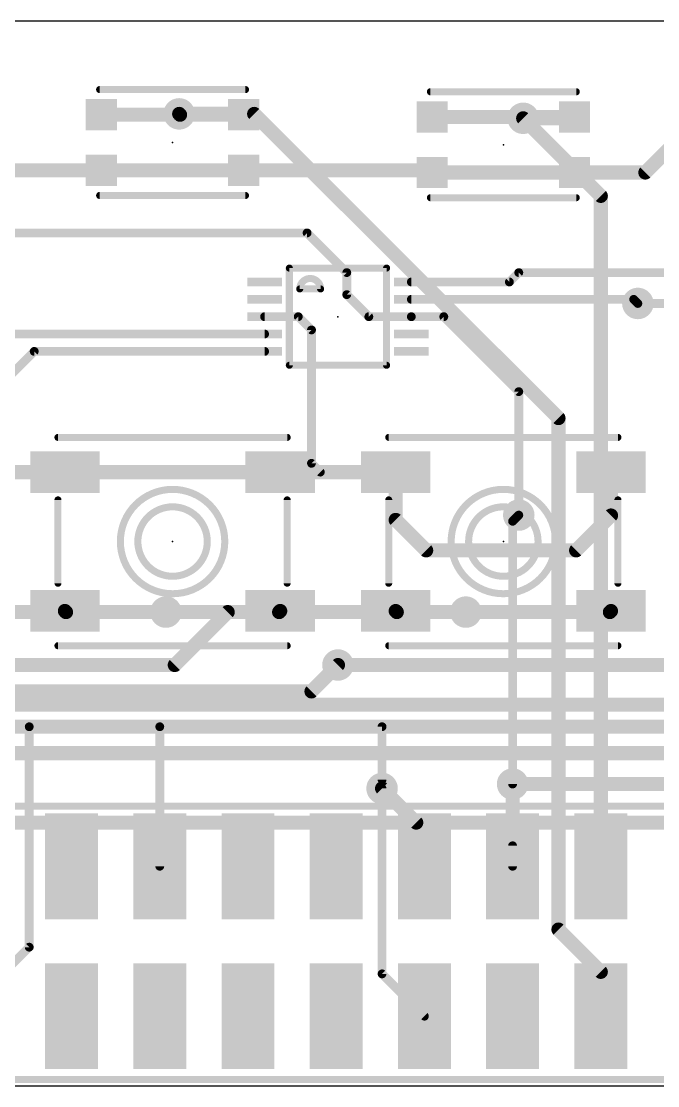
# Model space of a CAD drawing. Extents: x 0 to 65, y -0.7 to 30.
# Drawn here: x 22.12 to 40.45, y -0.69 to 29.97 of the extents above; entities that cross this region are included whole.
import ezdxf

# ---------------------------------------------------------------- set-up
doc = ezdxf.new("R2010")
doc.units = 0
for name, color, linetype in [('1', 12, 'CONTINUOUS'), ('16', 132, 'CONTINUOUS'), ('18', 110, 'CONTINUOUS'), ('20', 4, 'CONTINUOUS'), ('21', 40, 'CONTINUOUS'), ('22', 253, 'CONTINUOUS'), ('23', 53, 'CONTINUOUS')]:
    doc.layers.add(name, color=color, linetype=linetype)

# ---------------------------------------------------------------- blocks, each defined once
blk = doc.blocks.new('RECT')
blk.add_solid([(-0.5, -0.5), (0.5, -0.5), (-0.5, 0.5), (0.5, 0.5)])
blk = doc.blocks.new('ROUNDV')
at = {"const_width": 0.5}
blk.add_lwpolyline([(0, -0.25, 1), (0, 0.25, 1), (0, -0.25)], format="xyb", dxfattribs=at)

msp = doc.modelspace()

# ---------------------------------------------------------------- linework, layer by layer
at = {"layer": '1'}
for points, const_width in [([(40.094, 25.616), (42.418, 27.94)], 0.4064), ([(28.5295, 27.2795), (24.4295, 27.2795)], 0.4064), ([(26.6955, 27.2795), (26.67, 27.305)], 0.4064), ([(28.5295, 27.2795), (26.6955, 27.2795)], 0.4064), ([(38.0545, 27.216), (33.9545, 27.216)], 0.4064), ([(37.6355, 27.178), (36.576, 27.178)], 0.4064), ([(38.0545, 27.216), (37.6355, 27.178)], 0.4064), ([(24.4295, 25.6795), (21.8185, 25.6795)], 0.4064), ([(24.4295, 25.6795), (28.5295, 25.6795)], 0.4064), ([(28.5295, 25.6795), (33.8275, 25.6795)], 0.4064), ([(33.8275, 25.6795), (33.9545, 25.616)], 0.4064), ([(33.9545, 25.616), (38.0545, 25.616)], 0.4064), ([(38.0545, 25.616), (40.094, 25.616)], 0.4064), ([(21.59, 23.876), (30.353, 23.876)], 0.254), ([(30.353, 23.876), (31.496, 22.733)], 0.254), ([(31.496, 22.733), (31.496, 22.098)], 0.254), ([(36.179, 22.463), (36.449, 22.733)], 0.254), ([(36.449, 22.733), (40.767, 22.733)], 0.254), ([(33.3551, 22.463), (36.179, 22.463)], 0.254), ([(31.496, 22.098), (32.131, 21.463)], 0.254), ([(39.759, 21.963), (33.3551, 21.963)], 0.254), ([(39.878, 21.844), (39.759, 21.963)], 0.254), ([(29.1289, 21.463), (30.099, 21.463)], 0.254), ([(30.099, 21.463), (30.48, 21.082)], 0.254), ([(32.131, 21.463), (33.3551, 21.463)], 0.254), ([(33.3551, 21.463), (34.29, 21.463)], 0.254), ([(34.29, 21.463), (36.449, 19.304)], 0.254), ([(30.48, 21.082), (30.48, 17.24)], 0.254), ([(21.836, 20.963), (29.1289, 20.963)], 0.254), ([(17.018, 14.986), (22.495, 20.463)], 0.254), ([(22.495, 20.463), (29.1289, 20.463)], 0.254), ([(36.449, 19.304), (36.449, 15.748)], 0.254), ([(23.3795, 16.986), (21.558, 16.986)], 0.4064), ([(29.5795, 16.986), (23.3795, 16.986)], 0.4064), ([(30.734, 16.986), (29.5795, 16.986)], 0.4064), ([(30.48, 17.24), (30.734, 16.986)], 0.254), ([(32.9045, 16.986), (30.734, 16.986)], 0.4064), ([(32.9045, 16.986), (32.9045, 15.6095)], 0.4064), ([(39.1045, 15.7365), (39.1045, 16.986)], 0.4064), ([(32.9045, 15.6095), (33.782, 14.732)], 0.4064), ([(38.1, 14.732), (39.1045, 15.7365)], 0.4064), ([(33.782, 14.732), (38.1, 14.732)], 0.4064), ([(23.3795, 12.986), (23.019, 12.986)], 0.4064), ([(23.3795, 12.986), (23.4115, 12.954)], 0.4064), ([(29.5795, 12.986), (29.5475, 12.954)], 0.4064), ([(32.9045, 12.986), (32.9365, 12.954)], 0.4064), ([(39.1045, 12.986), (39.0725, 12.954)], 0.4064), ([(23.4115, 12.954), (26.289, 12.954)], 0.4064), ([(29.5475, 12.954), (26.289, 12.954)], 0.4064), ([(32.9365, 12.954), (34.925, 12.954)], 0.4064), ([(39.0725, 12.954), (34.925, 12.954)], 0.4064), ([(40.894, 11.43), (31.242, 11.43)], 0.4064), ([(43.053, 10.287), (17.653, 10.287)], 0.4064), ([(45.593, 9.652), (18.288, 9.652)], 0.4064), ([(19.05, 8.89), (47.244, 8.89)], 0.4064), ([(33.496, 6.89), (32.512, 7.874)], 0.4064), ([(49.784, 8.001), (36.2709, 8.001)], 0.4064), ([(33.496, 6.89), (4.794, 6.89)], 0.4064), ([(50.24, 6.89), (33.496, 6.89)], 0.4064)]:
    msp.add_lwpolyline(points, dxfattribs=dict(at, const_width=const_width))
for points, const_width in [([(24.4295, 27.3811, 1), (24.4295, 27.1779)], 0.2032), ([(26.7418, 27.3768, 1), (26.5982, 27.2332)], 0.2032), ([(26.6955, 27.3811, 1), (26.6955, 27.1779)], 0.2032), ([(26.6237, 27.2077, 1), (26.7673, 27.3513)], 0.2032), ([(28.5295, 27.1779, 1), (28.5295, 27.3811)], 0.2032), ([(28.5295, 27.1779, 1), (28.5295, 27.3811)], 0.2032), ([(33.9545, 27.3176, 1), (33.9545, 27.1144)], 0.2032), ([(36.576, 27.2796, 1), (36.576, 27.0764)], 0.2032), ([(37.6263, 27.2792, 1), (37.6447, 27.0768)], 0.2032), ([(37.6355, 27.0764, 1), (37.6355, 27.2796)], 0.2032), ([(38.0637, 27.1148, 1), (38.0453, 27.3172)], 0.2032), ([(38.0545, 27.1144, 1), (38.0545, 27.3176)], 0.2032), ([(24.4295, 25.7811, 1), (24.4295, 25.5779)], 0.2032), ([(24.4295, 25.5779, 1), (24.4295, 25.7811)], 0.2032), ([(28.5295, 25.7811, 1), (28.5295, 25.5779)], 0.2032), ([(28.5295, 25.5779, 1), (28.5295, 25.7811)], 0.2032), ([(33.8729, 25.7704, 1), (33.7821, 25.5886)], 0.2032), ([(33.8275, 25.5779, 1), (33.8275, 25.7811)], 0.2032), ([(33.9545, 25.7176, 1), (33.9545, 25.5144)], 0.2032), ([(33.9091, 25.5251, 1), (33.9999, 25.7069)], 0.2032), ([(38.0545, 25.7176, 1), (38.0545, 25.5144)], 0.2032), ([(38.0545, 25.5144, 1), (38.0545, 25.7176)], 0.2032), ([(40.0222, 25.6878, 1), (40.1658, 25.5442)], 0.2032), ([(40.094, 25.5144, 1), (40.094, 25.7176)], 0.2032), ([(30.3979, 23.9209, 1), (30.3081, 23.8311)], 0.127), ([(30.353, 23.8125, 1), (30.353, 23.9395)], 0.127), ([(31.5595, 22.733, 1), (31.4325, 22.733)], 0.127), ([(31.4511, 22.6881, 1), (31.5409, 22.7779)], 0.127), ([(36.449, 22.7965, 1), (36.449, 22.6695)], 0.127), ([(36.4939, 22.6881, 1), (36.4041, 22.7779)], 0.127), ([(33.3551, 22.5265, 1), (33.3551, 22.3995)], 0.127), ([(36.1341, 22.5079, 1), (36.2239, 22.4181)], 0.127), ([(36.179, 22.3995, 1), (36.179, 22.5265)], 0.127), ([(31.5409, 22.1429, 1), (31.4511, 22.0531)], 0.127), ([(31.4325, 22.098, 1), (31.5595, 22.098)], 0.127), ([(33.3551, 22.0265, 1), (33.3551, 21.8995)], 0.127), ([(39.8039, 22.0079, 1), (39.7141, 21.9181)], 0.127), ([(39.759, 21.8995, 1), (39.759, 22.0265)], 0.127), ([(39.8331, 21.7991, 1), (39.9229, 21.8889)], 0.127), ([(29.1289, 21.5265, 1), (29.1289, 21.3995)], 0.127), ([(30.1439, 21.5079, 1), (30.0541, 21.4181)], 0.127), ([(30.099, 21.3995, 1), (30.099, 21.5265)], 0.127), ([(32.131, 21.5265, 1), (32.131, 21.3995)], 0.127), ([(32.0861, 21.4181, 1), (32.1759, 21.5079)], 0.127), ([(33.3551, 21.5265, 1), (33.3551, 21.3995)], 0.127), ([(33.3551, 21.3995, 1), (33.3551, 21.5265)], 0.127), ([(34.3349, 21.5079, 1), (34.2451, 21.4181)], 0.127), ([(34.29, 21.3995, 1), (34.29, 21.5265)], 0.127), ([(30.5435, 21.082, 1), (30.4165, 21.082)], 0.127), ([(30.4351, 21.0371, 1), (30.5249, 21.1269)], 0.127), ([(29.1289, 20.8995, 1), (29.1289, 21.0265)], 0.127), ([(22.495, 20.5265, 1), (22.495, 20.3995)], 0.127), ([(22.5399, 20.4181, 1), (22.4501, 20.5079)], 0.127), ([(29.1289, 20.3995, 1), (29.1289, 20.5265)], 0.127), ([(36.5125, 19.304, 1), (36.3855, 19.304)], 0.127), ([(36.4041, 19.2591, 1), (36.4939, 19.3489)], 0.127), ([(23.3795, 17.0876, 1), (23.3795, 16.8844)], 0.2032), ([(23.3795, 16.8844, 1), (23.3795, 17.0876)], 0.2032), ([(29.5795, 17.0876, 1), (29.5795, 16.8844)], 0.2032), ([(29.5795, 16.8844, 1), (29.5795, 17.0876)], 0.2032), ([(30.5249, 17.2849, 1), (30.4351, 17.1951)], 0.127), ([(30.4165, 17.24, 1), (30.5435, 17.24)], 0.127), ([(30.734, 17.0876, 1), (30.734, 16.8844)], 0.2032), ([(30.734, 16.8844, 1), (30.734, 17.0876)], 0.2032), ([(33.0061, 16.986, 1), (32.8029, 16.986)], 0.2032), ([(32.9045, 16.8844, 1), (32.9045, 17.0876)], 0.2032), ([(39.2061, 16.986, 1), (39.0029, 16.986)], 0.2032), ([(30.6891, 16.9411, 1), (30.7789, 17.0309)], 0.127), ([(32.8029, 15.6095, 1), (33.0061, 15.6095)], 0.2032), ([(32.9763, 15.6813, 1), (32.8327, 15.5377)], 0.2032), ([(36.3855, 15.748, 1), (36.5125, 15.748)], 0.127), ([(39.0029, 15.7365, 1), (39.2061, 15.7365)], 0.2032), ([(39.1763, 15.6647, 1), (39.0327, 15.8083)], 0.2032), ([(33.782, 14.8336, 1), (33.782, 14.6304)], 0.2032), ([(33.7102, 14.6602, 1), (33.8538, 14.8038)], 0.2032), ([(38.0282, 14.8038, 1), (38.1718, 14.6602)], 0.2032), ([(38.1, 14.6304, 1), (38.1, 14.8336)], 0.2032), ([(23.019, 13.0876, 1), (23.019, 12.8844)], 0.2032), ([(23.4513, 13.0578, 1), (23.3077, 12.9142)], 0.2032), ([(23.3795, 12.8844, 1), (23.3795, 13.0876)], 0.2032), ([(29.6513, 12.9142, 1), (29.5077, 13.0578)], 0.2032), ([(32.9763, 13.0578, 1), (32.8327, 12.9142)], 0.2032), ([(39.1763, 12.9142, 1), (39.0327, 13.0578)], 0.2032), ([(23.4115, 13.0556, 1), (23.4115, 12.8524)], 0.2032), ([(23.3397, 12.8822, 1), (23.4833, 13.0258)], 0.2032), ([(26.289, 13.0556, 1), (26.289, 12.8524)], 0.2032), ([(26.289, 12.8524, 1), (26.289, 13.0556)], 0.2032), ([(29.4757, 13.0258, 1), (29.6193, 12.8822)], 0.2032), ([(29.5475, 12.8524, 1), (29.5475, 13.0556)], 0.2032), ([(32.9365, 13.0556, 1), (32.9365, 12.8524)], 0.2032), ([(32.8647, 12.8822, 1), (33.0083, 13.0258)], 0.2032), ([(34.925, 13.0556, 1), (34.925, 12.8524)], 0.2032), ([(34.925, 12.8524, 1), (34.925, 13.0556)], 0.2032), ([(39.0007, 13.0258, 1), (39.1443, 12.8822)], 0.2032), ([(39.0725, 12.8524, 1), (39.0725, 13.0556)], 0.2032), ([(31.242, 11.5316, 1), (31.242, 11.3284)], 0.2032), ([(32.5838, 7.9458, 1), (32.4402, 7.8022)], 0.2032), ([(36.2709, 8.1026, 1), (36.2709, 7.8994)], 0.2032), ([(33.496, 6.9916, 1), (33.496, 6.7884)], 0.2032), ([(33.4242, 6.8182, 1), (33.5678, 6.9618)], 0.2032), ([(33.496, 6.7884, 1), (33.496, 6.9916)], 0.2032)]:
    msp.add_lwpolyline(points, format="xyb", dxfattribs=dict(at, const_width=const_width))
at = {"layer": '16'}
for points, const_width in [([(26.67, 27.305), (28.829, 27.305)], 0.4064), ([(28.829, 27.305), (37.592, 18.542)], 0.4064), ([(36.576, 27.178), (38.8109, 24.9431)], 0.4064), ([(38.8109, 5.6326), (38.8109, 24.9431)], 0.4064), ([(47.117, 21.844), (39.878, 21.844)], 0.254), ([(37.592, 18.542), (37.592, 3.81)], 0.4064), ([(36.449, 15.748), (36.2709, 15.5699)], 0.254), ([(36.2709, 15.5699), (36.2709, 8.001)], 0.254), ([(26.289, 12.954), (14.732, 12.954)], 0.4064), ([(28.067, 12.954), (26.543, 11.43)], 0.4064), ([(34.925, 12.954), (28.067, 12.954)], 0.4064), ([(26.543, 11.43), (14.478, 11.43)], 0.4064), ([(31.242, 11.43), (30.48, 10.668)], 0.4064), ([(14.732, 10.668), (30.48, 10.668)], 0.4064), ([(15.494, 9.652), (22.352, 9.652)], 0.254), ([(22.352, 9.652), (26.1109, 9.652)], 0.254), ([(22.352, 3.302), (22.352, 9.652)], 0.254), ([(26.1109, 9.652), (26.1109, 5.6326)], 0.254), ([(26.1109, 9.652), (32.512, 9.652)], 0.254), ([(32.512, 9.652), (32.512, 8.128)], 0.254), ([(32.512, 7.874), (32.512, 8.128)], 0.4064), ([(32.512, 7.874), (32.512, 2.5335)], 0.254), ([(36.2709, 8.001), (36.2709, 6.223)], 0.4064), ([(36.2709, 6.223), (36.2709, 5.6326)], 0.254), ([(37.592, 3.81), (38.8109, 2.5911)], 0.4064), ([(21.0309, 1.9809), (22.352, 3.302)], 0.254), ([(38.8109, 2.5911), (38.8109, 1.3146)], 0.4064), ([(32.512, 2.5335), (33.7309, 1.3146)], 0.254)]:
    msp.add_lwpolyline(points, dxfattribs=dict(at, const_width=const_width))
for points, const_width in [([(26.67, 27.4066, 1), (26.67, 27.2034)], 0.2032), ([(28.9008, 27.3768, 1), (28.7572, 27.2332)], 0.2032), ([(28.829, 27.2034, 1), (28.829, 27.4066)], 0.2032), ([(36.6478, 27.2498, 1), (36.5042, 27.1062)], 0.2032), ([(38.9125, 24.9431, 1), (38.7093, 24.9431)], 0.2032), ([(38.7391, 24.8713, 1), (38.8827, 25.0149)], 0.2032), ([(39.878, 21.9075, 1), (39.878, 21.7805)], 0.127), ([(37.6936, 18.542, 1), (37.4904, 18.542)], 0.2032), ([(37.5202, 18.4702, 1), (37.6638, 18.6138)], 0.2032), ([(36.3344, 15.5699, 1), (36.2074, 15.5699)], 0.127), ([(36.226, 15.6148, 1), (36.3158, 15.525)], 0.127), ([(36.4939, 15.7031, 1), (36.4041, 15.7929)], 0.127), ([(26.289, 12.8524, 1), (26.289, 13.0556)], 0.2032), ([(28.067, 13.0556, 1), (28.067, 12.8524)], 0.2032), ([(28.1388, 12.8822, 1), (27.9952, 13.0258)], 0.2032), ([(34.925, 12.8524, 1), (34.925, 13.0556)], 0.2032), ([(26.4712, 11.5018, 1), (26.6148, 11.3582)], 0.2032), ([(26.543, 11.3284, 1), (26.543, 11.5316)], 0.2032), ([(31.3138, 11.3582, 1), (31.1702, 11.5018)], 0.2032), ([(30.4082, 10.7398, 1), (30.5518, 10.5962)], 0.2032), ([(30.48, 10.5664, 1), (30.48, 10.7696)], 0.2032), ([(22.352, 9.7155, 1), (22.352, 9.5885)], 0.127), ([(22.4155, 9.652, 1), (22.2885, 9.652)], 0.127), ([(22.352, 9.5885, 1), (22.352, 9.7155)], 0.127), ([(26.1744, 9.652, 1), (26.0474, 9.652)], 0.127), ([(26.1109, 9.7155, 1), (26.1109, 9.5885)], 0.127), ([(26.1109, 9.5885, 1), (26.1109, 9.7155)], 0.127), ([(32.5755, 9.652, 1), (32.4485, 9.652)], 0.127), ([(32.512, 9.5885, 1), (32.512, 9.7155)], 0.127), ([(32.6136, 8.128, 1), (32.4104, 8.128)], 0.2032), ([(32.4104, 7.874, 1), (32.6136, 7.874)], 0.2032), ([(32.4485, 8.128, 1), (32.5755, 8.128)], 0.127), ([(32.5755, 7.874, 1), (32.4485, 7.874)], 0.127), ([(36.3725, 8.001, 1), (36.1693, 8.001)], 0.2032), ([(36.2074, 8.001, 1), (36.3344, 8.001)], 0.127), ([(36.1693, 6.223, 1), (36.3725, 6.223)], 0.2032), ([(36.3344, 6.223, 1), (36.2074, 6.223)], 0.127), ([(26.0474, 5.6326, 1), (26.1744, 5.6326)], 0.127), ([(36.2074, 5.6326, 1), (36.3344, 5.6326)], 0.127), ([(38.7093, 5.6326, 1), (38.9125, 5.6326)], 0.2032), ([(37.6638, 3.8818, 1), (37.5202, 3.7382)], 0.2032), ([(37.4904, 3.81, 1), (37.6936, 3.81)], 0.2032), ([(22.3969, 3.2571, 1), (22.3071, 3.3469)], 0.127), ([(22.2885, 3.302, 1), (22.4155, 3.302)], 0.127), ([(38.9125, 2.5911, 1), (38.7093, 2.5911)], 0.2032), ([(38.7391, 2.5193, 1), (38.8827, 2.6629)], 0.2032), ([(32.5569, 2.5784, 1), (32.4671, 2.4886)], 0.127), ([(32.4485, 2.5335, 1), (32.5755, 2.5335)], 0.127), ([(33.686, 1.2697, 1), (33.7758, 1.3595)], 0.127), ([(38.7093, 1.3146, 1), (38.9125, 1.3146)], 0.2032)]:
    msp.add_lwpolyline(points, format="xyb", dxfattribs=dict(at, const_width=const_width))
at = {"layer": '20'}
for p, q in [((61.9605, 29.972), (2.9605, 29.972)), ((2.9605, -0.6884), (61.9605, -0.6884))]:
    msp.add_line(p, q, dxfattribs=at)
at = {"layer": '21', "const_width": 0.2032}
for points in [[(24.3795, 28.0049), (28.5795, 28.0049)], [(33.9045, 27.9414), (38.1045, 27.9414)], [(28.5795, 24.9541), (24.3795, 24.9541)], [(38.1045, 24.8906), (33.9045, 24.8906)], [(29.842, 20.063), (29.842, 22.863)], [(29.842, 22.863), (32.642, 22.863)], [(32.642, 22.863), (32.642, 20.063)], [(30.742, 22.263), (30.142, 22.263)], [(32.642, 20.063), (29.842, 20.063)], [(23.1795, 17.986), (29.7795, 17.986)], [(32.7045, 17.986), (39.3045, 17.986)], [(23.1795, 13.786), (23.1795, 16.186)], [(29.7795, 16.186), (29.7795, 13.786)], [(32.7045, 13.786), (32.7045, 16.186)], [(39.3045, 16.186), (39.3045, 13.786)], [(29.7795, 11.986), (23.1795, 11.986)], [(39.3045, 11.986), (32.7045, 11.986)]]:
    msp.add_lwpolyline(points, dxfattribs=at)
at = {"layer": '21'}
for points, const_width in [([(24.3795, 28.0557, 1), (24.3795, 27.9541)], 0.1016), ([(28.5795, 27.9541, 1), (28.5795, 28.0557)], 0.1016), ([(33.9045, 27.9922, 1), (33.9045, 27.8906)], 0.1016), ([(38.1045, 27.8906, 1), (38.1045, 27.9922)], 0.1016), ([(24.3795, 25.0049, 1), (24.3795, 24.9033)], 0.1016), ([(28.5795, 24.9033, 1), (28.5795, 25.0049)], 0.1016), ([(33.9045, 24.9414, 1), (33.9045, 24.8398)], 0.1016), ([(38.1045, 24.8398, 1), (38.1045, 24.9414)], 0.1016), ([(29.8928, 22.863, 1), (29.7912, 22.863)], 0.1016), ([(29.842, 22.9138, 1), (29.842, 22.8122)], 0.1016), ([(32.6928, 22.863, 1), (32.5912, 22.863)], 0.1016), ([(32.642, 22.8122, 1), (32.642, 22.9138)], 0.1016), ([(30.742, 22.263, 1), (30.142, 22.263)], 0.2032), ([(30.142, 22.3138, 1), (30.142, 22.2122)], 0.1016), ([(30.0912, 22.263, 1), (30.1928, 22.263)], 0.1016), ([(30.6912, 22.263, 1), (30.7928, 22.263)], 0.1016), ([(30.742, 22.2122, 1), (30.742, 22.3138)], 0.1016), ([(29.842, 20.1138, 1), (29.842, 20.0122)], 0.1016), ([(29.7912, 20.063, 1), (29.8928, 20.063)], 0.1016), ([(32.5912, 20.063, 1), (32.6928, 20.063)], 0.1016), ([(32.642, 20.0122, 1), (32.642, 20.1138)], 0.1016), ([(23.1795, 18.0368, 1), (23.1795, 17.9352)], 0.1016), ([(29.7795, 17.9352, 1), (29.7795, 18.0368)], 0.1016), ([(32.7045, 18.0368, 1), (32.7045, 17.9352)], 0.1016), ([(39.3045, 17.9352, 1), (39.3045, 18.0368)], 0.1016), ([(26.4795, 13.4827, 1), (26.4795, 16.4893, 1), (26.4795, 13.4827)], 0.2032), ([(36.0045, 13.4827, 1), (36.0045, 16.4893, 1), (36.0045, 13.4827)], 0.2032), ([(23.2303, 16.186, 1), (23.1287, 16.186)], 0.1016), ([(29.8303, 16.186, 1), (29.7287, 16.186)], 0.1016), ([(32.7553, 16.186, 1), (32.6537, 16.186)], 0.1016), ([(39.3553, 16.186, 1), (39.2537, 16.186)], 0.1016), ([(26.4795, 13.986, 1), (26.4795, 15.986, 1), (26.4795, 13.986)], 0.2032), ([(36.0045, 13.986, 1), (36.0045, 15.986, 1), (36.0045, 13.986)], 0.2032), ([(23.1287, 13.786, 1), (23.2303, 13.786)], 0.1016), ([(29.7287, 13.786, 1), (29.8303, 13.786)], 0.1016), ([(32.6537, 13.786, 1), (32.7553, 13.786)], 0.1016), ([(39.2537, 13.786, 1), (39.3553, 13.786)], 0.1016), ([(23.1795, 12.0368, 1), (23.1795, 11.9352)], 0.1016), ([(29.7795, 11.9352, 1), (29.7795, 12.0368)], 0.1016), ([(32.7045, 12.0368, 1), (32.7045, 11.9352)], 0.1016), ([(39.3045, 11.9352, 1), (39.3045, 12.0368)], 0.1016)]:
    msp.add_lwpolyline(points, format="xyb", dxfattribs=dict(at, const_width=const_width))
at = {"layer": '22', "const_width": 0.2032}
for points in [[(57.8485, 7.366), (7.0485, 7.366)], [(7.0485, -0.508), (55.3085, -0.508)]]:
    msp.add_lwpolyline(points, dxfattribs=at)
at = {"layer": '23'}
for p in [(26.4795, 26.4795), (36.0045, 26.416), (31.242, 21.463), (26.4795, 14.986), (36.0045, 14.986)]:
    msp.add_point(p, dxfattribs=at)

# ---------------------------------------------------------------- block references
at = {"layer": '1', "rotation": 180}
for p, xscale, yscale in [((24.4295, 27.2795), 0.9, 0.9), ((28.5295, 27.2795), 0.9, 0.9), ((33.9545, 27.216), 0.9, 0.9), ((38.0545, 27.216), 0.9, 0.9), ((24.4295, 25.6795), 0.9, 0.9), ((28.5295, 25.6795), 0.9, 0.9), ((33.9545, 25.616), 0.9, 0.9), ((38.0545, 25.616), 0.9, 0.9), ((23.3795, 16.986), 2, 1.2), ((29.5795, 16.986), 2, 1.2), ((32.9045, 16.986), 2, 1.2), ((39.1045, 16.986), 2, 1.2), ((23.3795, 12.986), 2, 1.2), ((29.5795, 12.986), 2, 1.2), ((32.9045, 12.986), 2, 1.2), ((39.1045, 12.986), 2, 1.2)]:
    msp.add_blockref('RECT', p, dxfattribs=dict(at, xscale=xscale, yscale=yscale))
at = {"layer": '1', "xscale": 0.25}
for p, rotation in [((29.1289, 22.463), 270), ((33.3551, 22.463), 90), ((29.1289, 21.963), 270), ((33.3551, 21.963), 90), ((29.1289, 21.463), 270), ((33.3551, 21.463), 90), ((29.1289, 20.963), 270), ((33.3551, 20.963), 90), ((29.1289, 20.463), 270), ((33.3551, 20.463), 90)]:
    msp.add_blockref('RECT', p, dxfattribs=dict(at, rotation=rotation))
at = {"layer": '16', "xscale": 3.048, "yscale": 1.524}
for p, rotation in [((23.5709, 5.6326), 270), ((26.1109, 5.6326), 270), ((28.6509, 5.6326), 270), ((31.1909, 5.6326), 270), ((33.7309, 5.6326), 270), ((36.2709, 5.6326), 270), ((38.8109, 5.6326), 270), ((23.5709, 1.3146), 90), ((26.1109, 1.3146), 90), ((28.6509, 1.3146), 90), ((31.1909, 1.3146), 90), ((33.7309, 1.3146), 90), ((36.2709, 1.3146), 90), ((38.8109, 1.3146), 90)]:
    msp.add_blockref('RECT', p, dxfattribs=dict(at, rotation=rotation))
at = {"layer": '18', "xscale": 0.9064, "yscale": 0.9064}
for p in [(26.67, 27.305), (26.67, 27.305), (36.576, 27.178), (36.576, 27.178), (39.878, 21.844), (39.878, 21.844), (36.449, 15.748), (36.449, 15.748), (26.289, 12.954), (26.289, 12.954), (34.925, 12.954), (34.925, 12.954), (31.242, 11.43), (31.242, 11.43), (32.512, 7.874), (32.512, 7.874), (36.2709, 8.001), (36.2709, 8.001)]:
    msp.add_blockref('ROUNDV', p, dxfattribs=at)

doc.saveas('drawing.dxf')
